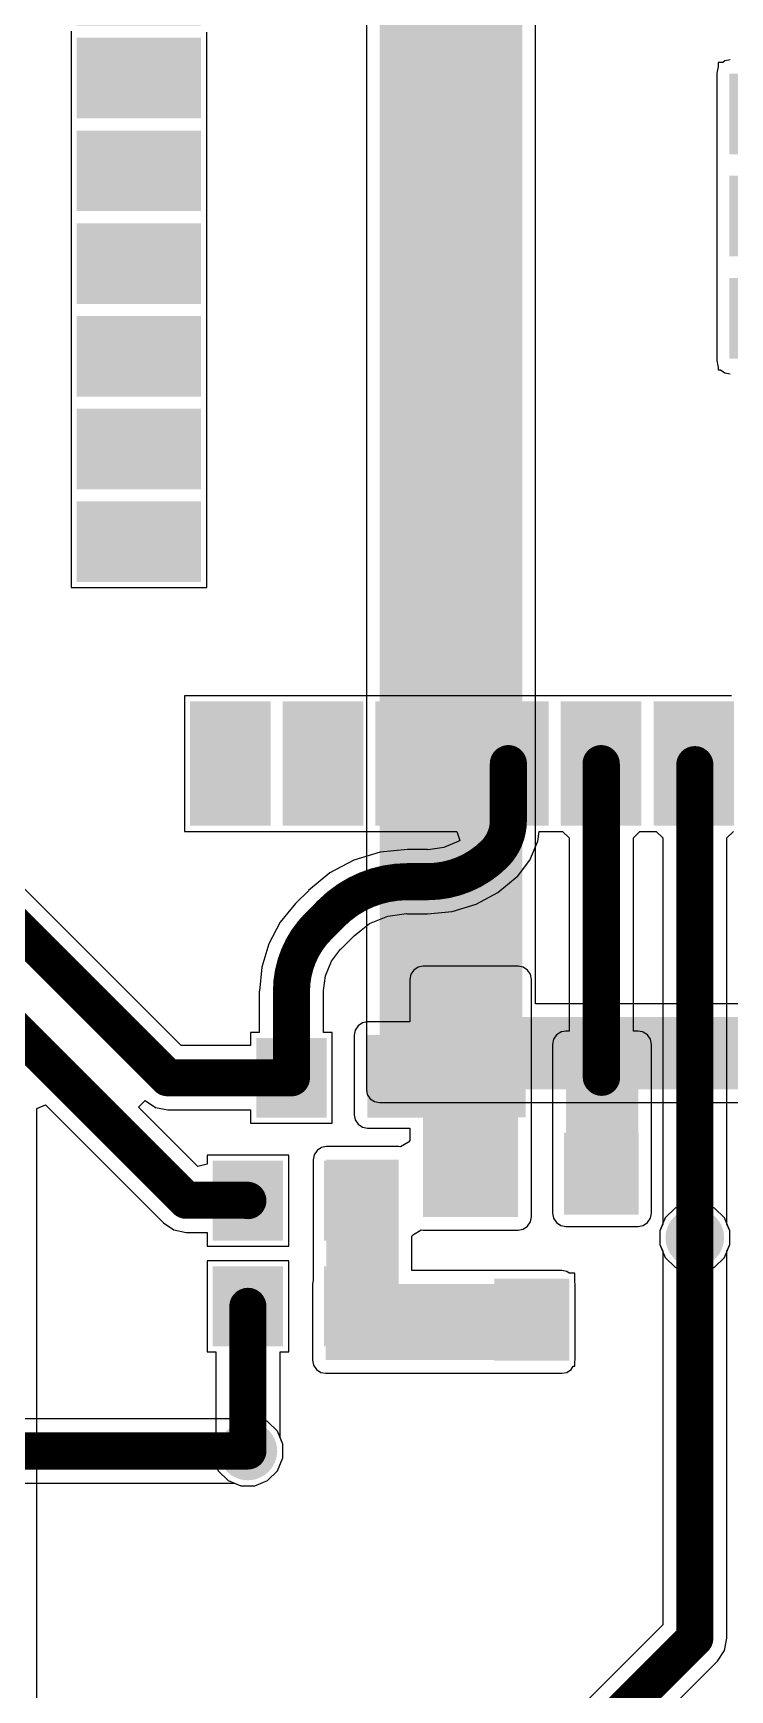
# Model space of a CAD drawing. Header units: millimetres. Extents: x -4.4 to 85, y -11.8 to 69.9.
# Drawn here: x 58.17 to 67.71, y 18.01 to 40.71 of the extents above; entities that cross this region are included whole.
import ezdxf

# ---------------------------------------------------------------- set-up
doc = ezdxf.new("R2010")
doc.units = ezdxf.units.MM
for name, color, linetype in [('BottomLayer', 5, 'Continuous'), ('BottomPaste', 16, 'Continuous'), ('BottomSolder', 6, 'Continuous'), ('MultiLayer', 9, 'Continuous'), ('PadHoleLayer', 156, 'Continuous'), ('TopLayer', 1, 'Continuous'), ('TopSolder', 216, 'Continuous'), ('ViaHoleLayer', 16, 'Continuous')]:
    doc.layers.add(name, color=color, linetype=linetype)

# ---------------------------------------------------------------- blocks, each defined once
blk = doc.blocks.new('38_SMD_M______B_2')
at = {"layer": 'BottomLayer'}
for points in [[(-5.26, 9.63), (-5.26, 8.13), (-6.16, 8.13), (-6.16, 9.63)], [(-3.99, 9.63), (-3.99, 8.13), (-4.89, 8.13), (-4.89, 9.63)], [(-2.72, 9.63), (-2.72, 8.13), (-3.62, 8.13), (-3.62, 9.63)], [(-1.45, 9.63), (-1.45, 8.13), (-2.35, 8.13), (-2.35, 9.63)], [(-0.18, 9.63), (-0.18, 8.13), (-1.08, 8.13), (-1.08, 9.63)], [(1.09, 9.63), (1.09, 8.13), (0.19, 8.13), (0.19, 9.63)], [(2.36, 9.63), (2.36, 8.13), (1.46, 8.13), (1.46, 9.63)], [(3.63, 9.63), (3.63, 8.13), (2.73, 8.13), (2.73, 9.63)], [(4.9, 9.63), (4.9, 8.13), (4, 8.13), (4, 9.63)], [(6.17, 9.63), (6.17, 8.13), (5.27, 8.13), (5.27, 9.63)], [(-9.5, 8.08), (-8, 8.08), (-8, 7.18), (-9.5, 7.18)], [(8, 8.08), (9.5, 8.08), (9.5, 7.18), (8, 7.18)], [(-9.5, 6.81), (-8, 6.81), (-8, 5.91), (-9.5, 5.91)], [(8, 6.81), (9.5, 6.81), (9.5, 5.91), (8, 5.91)], [(-9.5, 5.54), (-8, 5.54), (-8, 4.64), (-9.5, 4.64)], [(8, 5.54), (9.5, 5.54), (9.5, 4.64), (8, 4.64)], [(-9.5, 4.27), (-8, 4.27), (-8, 3.37), (-9.5, 3.37)], [(8, 4.27), (9.5, 4.27), (9.5, 3.37), (8, 3.37)], [(-9.5, 3), (-8, 3), (-8, 2.1), (-9.5, 2.1)], [(8, 3), (9.5, 3), (9.5, 2.1), (8, 2.1)], [(-9.5, 1.73), (-8, 1.73), (-8, 0.83), (-9.5, 0.83)], [(8, 1.73), (9.5, 1.73), (9.5, 0.83), (8, 0.83)], [(-3.1, 0.69), (-2.2, 0.69), (-2.2, -0.21), (-3.1, -0.21)], [(-1.7, 0.69), (-0.8, 0.69), (-0.8, -0.21), (-1.7, -0.21)], [(-0.3, 0.69), (0.6, 0.69), (0.6, -0.21), (-0.3, -0.21)], [(-9.5, 0.46), (-8, 0.46), (-8, -0.44), (-9.5, -0.44)], [(8, 0.46), (9.5, 0.46), (9.5, -0.44), (8, -0.44)], [(-9.5, -0.81), (-8, -0.81), (-8, -1.71), (-9.5, -1.71)], [(-3.1, -0.71), (-2.2, -0.71), (-2.2, -1.61), (-3.1, -1.61)], [(-1.7, -0.71), (-0.8, -0.71), (-0.8, -1.61), (-1.7, -1.61)], [(-0.3, -0.71), (0.6, -0.71), (0.6, -1.61), (-0.3, -1.61)], [(8, -0.81), (9.5, -0.81), (9.5, -1.71), (8, -1.71)], [(-9.5, -2.08), (-8, -2.08), (-8, -2.98), (-9.5, -2.98)], [(-3.1, -2.11), (-2.2, -2.11), (-2.2, -3.01), (-3.1, -3.01)], [(-1.7, -2.11), (-0.8, -2.11), (-0.8, -3.01), (-1.7, -3.01)], [(-0.3, -2.11), (0.6, -2.11), (0.6, -3.01), (-0.3, -3.01)], [(8, -2.08), (9.5, -2.08), (9.5, -2.98), (8, -2.98)], [(-9.5, -3.35), (-8, -3.35), (-8, -4.25), (-9.5, -4.25)], [(8, -3.35), (9.5, -3.35), (9.5, -4.25), (8, -4.25)], [(-9.5, -4.62), (-8, -4.62), (-8, -5.52), (-9.5, -5.52)], [(8, -4.62), (9.5, -4.62), (9.5, -5.52), (8, -5.52)], [(-9.5, -5.89), (-8, -5.89), (-8, -6.79), (-9.5, -6.79)], [(8, -5.89), (9.5, -5.89), (9.5, -6.79), (8, -6.79)], [(-9.5, -7.16), (-8, -7.16), (-8, -8.06), (-9.5, -8.06)], [(8, -7.16), (9.5, -7.16), (9.5, -8.06), (8, -8.06)], [(-9.5, -8.43), (-8, -8.43), (-8, -9.33), (-9.5, -9.33)], [(8, -8.43), (9.5, -8.43), (9.5, -9.33), (8, -9.33)]]:
    blk.add_hatch(color=5, dxfattribs=at).paths.add_polyline_path(points)
h = blk.add_hatch(color=5, dxfattribs=at)
edge = h.paths.add_edge_path()
edge.add_arc((-1.95, 0.24), 0.3, 0, 360)
h = blk.add_hatch(color=5, dxfattribs=at)
edge = h.paths.add_edge_path()
edge.add_arc((-0.55, 0.24), 0.3, 0, 360)
h = blk.add_hatch(color=5, dxfattribs=at)
edge = h.paths.add_edge_path()
edge.add_arc((-2.65, -0.46), 0.3, 0, 360)
h = blk.add_hatch(color=5, dxfattribs=at)
edge = h.paths.add_edge_path()
edge.add_arc((-1.25, -0.46), 0.3, 0, 360)
h = blk.add_hatch(color=5, dxfattribs=at)
edge = h.paths.add_edge_path()
edge.add_arc((0.15, -0.46), 0.3, 0, 360)
h = blk.add_hatch(color=5, dxfattribs=at)
edge = h.paths.add_edge_path()
edge.add_arc((-1.95, -1.16), 0.3, 0, 360)
h = blk.add_hatch(color=5, dxfattribs=at)
edge = h.paths.add_edge_path()
edge.add_arc((-0.55, -1.16), 0.3, 0, 360)
h = blk.add_hatch(color=5, dxfattribs=at)
edge = h.paths.add_edge_path()
edge.add_arc((-2.65, -1.86), 0.3, 0, 360)
h = blk.add_hatch(color=5, dxfattribs=at)
edge = h.paths.add_edge_path()
edge.add_arc((-1.25, -1.86), 0.3, 0, 360)
h = blk.add_hatch(color=5, dxfattribs=at)
edge = h.paths.add_edge_path()
edge.add_arc((0.15, -1.86), 0.3, 0, 360)
h = blk.add_hatch(color=5, dxfattribs=at)
edge = h.paths.add_edge_path()
edge.add_arc((-1.95, -2.56), 0.3, 0, 360)
h = blk.add_hatch(color=5, dxfattribs=at)
edge = h.paths.add_edge_path()
edge.add_arc((-0.55, -2.56), 0.3, 0, 360)
at = {"layer": 'BottomPaste'}
for points in [[(-5.26, 9.63), (-5.26, 8.13), (-6.16, 8.13), (-6.16, 9.63)], [(-3.99, 9.63), (-3.99, 8.13), (-4.89, 8.13), (-4.89, 9.63)], [(-2.72, 9.63), (-2.72, 8.13), (-3.62, 8.13), (-3.62, 9.63)], [(-1.45, 9.63), (-1.45, 8.13), (-2.35, 8.13), (-2.35, 9.63)], [(-0.18, 9.63), (-0.18, 8.13), (-1.08, 8.13), (-1.08, 9.63)], [(1.09, 9.63), (1.09, 8.13), (0.19, 8.13), (0.19, 9.63)], [(2.36, 9.63), (2.36, 8.13), (1.46, 8.13), (1.46, 9.63)], [(3.63, 9.63), (3.63, 8.13), (2.73, 8.13), (2.73, 9.63)], [(4.9, 9.63), (4.9, 8.13), (4, 8.13), (4, 9.63)], [(6.17, 9.63), (6.17, 8.13), (5.27, 8.13), (5.27, 9.63)], [(-9.5, 8.08), (-8, 8.08), (-8, 7.18), (-9.5, 7.18)], [(8, 8.08), (9.5, 8.08), (9.5, 7.18), (8, 7.18)], [(-9.5, 6.81), (-8, 6.81), (-8, 5.91), (-9.5, 5.91)], [(8, 6.81), (9.5, 6.81), (9.5, 5.91), (8, 5.91)], [(-9.5, 5.54), (-8, 5.54), (-8, 4.64), (-9.5, 4.64)], [(8, 5.54), (9.5, 5.54), (9.5, 4.64), (8, 4.64)], [(-9.5, 4.27), (-8, 4.27), (-8, 3.37), (-9.5, 3.37)], [(8, 4.27), (9.5, 4.27), (9.5, 3.37), (8, 3.37)], [(-9.5, 3), (-8, 3), (-8, 2.1), (-9.5, 2.1)], [(8, 3), (9.5, 3), (9.5, 2.1), (8, 2.1)], [(-9.5, 1.73), (-8, 1.73), (-8, 0.83), (-9.5, 0.83)], [(8, 1.73), (9.5, 1.73), (9.5, 0.83), (8, 0.83)], [(-3.1, 0.69), (-2.2, 0.69), (-2.2, -0.21), (-3.1, -0.21)], [(-1.7, 0.69), (-0.8, 0.69), (-0.8, -0.21), (-1.7, -0.21)], [(-0.3, 0.69), (0.6, 0.69), (0.6, -0.21), (-0.3, -0.21)], [(-9.5, 0.46), (-8, 0.46), (-8, -0.44), (-9.5, -0.44)], [(8, 0.46), (9.5, 0.46), (9.5, -0.44), (8, -0.44)], [(-9.5, -0.81), (-8, -0.81), (-8, -1.71), (-9.5, -1.71)], [(-3.1, -0.71), (-2.2, -0.71), (-2.2, -1.61), (-3.1, -1.61)], [(-1.7, -0.71), (-0.8, -0.71), (-0.8, -1.61), (-1.7, -1.61)], [(-0.3, -0.71), (0.6, -0.71), (0.6, -1.61), (-0.3, -1.61)], [(8, -0.81), (9.5, -0.81), (9.5, -1.71), (8, -1.71)], [(-9.5, -2.08), (-8, -2.08), (-8, -2.98), (-9.5, -2.98)], [(-3.1, -2.11), (-2.2, -2.11), (-2.2, -3.01), (-3.1, -3.01)], [(-1.7, -2.11), (-0.8, -2.11), (-0.8, -3.01), (-1.7, -3.01)], [(-0.3, -2.11), (0.6, -2.11), (0.6, -3.01), (-0.3, -3.01)], [(8, -2.08), (9.5, -2.08), (9.5, -2.98), (8, -2.98)], [(-9.5, -3.35), (-8, -3.35), (-8, -4.25), (-9.5, -4.25)], [(8, -3.35), (9.5, -3.35), (9.5, -4.25), (8, -4.25)], [(-9.5, -4.62), (-8, -4.62), (-8, -5.52), (-9.5, -5.52)], [(8, -4.62), (9.5, -4.62), (9.5, -5.52), (8, -5.52)], [(-9.5, -5.89), (-8, -5.89), (-8, -6.79), (-9.5, -6.79)], [(8, -5.89), (9.5, -5.89), (9.5, -6.79), (8, -6.79)], [(-9.5, -7.16), (-8, -7.16), (-8, -8.06), (-9.5, -8.06)], [(8, -7.16), (9.5, -7.16), (9.5, -8.06), (8, -8.06)], [(-9.5, -8.43), (-8, -8.43), (-8, -9.33), (-9.5, -9.33)], [(8, -8.43), (9.5, -8.43), (9.5, -9.33), (8, -9.33)]]:
    blk.add_hatch(color=16, dxfattribs=at).paths.add_polyline_path(points)
at = {"layer": 'BottomSolder'}
for points in [[(-5.158, 9.732), (-5.158, 8.028), (-6.262, 8.028), (-6.262, 9.732)], [(-3.888, 9.732), (-3.888, 8.028), (-4.992, 8.028), (-4.992, 9.732)], [(-2.618, 9.732), (-2.618, 8.028), (-3.722, 8.028), (-3.722, 9.732)], [(-1.348, 9.732), (-1.348, 8.028), (-2.452, 8.028), (-2.452, 9.732)], [(-0.078, 9.732), (-0.078, 8.028), (-1.182, 8.028), (-1.182, 9.732)], [(1.192, 9.732), (1.192, 8.028), (0.088, 8.028), (0.088, 9.732)], [(2.462, 9.732), (2.462, 8.028), (1.358, 8.028), (1.358, 9.732)], [(3.732, 9.732), (3.732, 8.028), (2.628, 8.028), (2.628, 9.732)], [(5.002, 9.732), (5.002, 8.028), (3.898, 8.028), (3.898, 9.732)], [(6.272, 9.732), (6.272, 8.028), (5.168, 8.028), (5.168, 9.732)], [(-9.602, 8.182), (-7.898, 8.182), (-7.898, 7.078), (-9.602, 7.078)], [(7.898, 8.182), (9.602, 8.182), (9.602, 7.078), (7.898, 7.078)], [(-9.602, 6.912), (-7.898, 6.912), (-7.898, 5.808), (-9.602, 5.808)], [(7.898, 6.912), (9.602, 6.912), (9.602, 5.808), (7.898, 5.808)], [(-9.602, 5.642), (-7.898, 5.642), (-7.898, 4.538), (-9.602, 4.538)], [(7.898, 5.642), (9.602, 5.642), (9.602, 4.538), (7.898, 4.538)], [(-9.602, 4.372), (-7.898, 4.372), (-7.898, 3.268), (-9.602, 3.268)], [(7.898, 4.372), (9.602, 4.372), (9.602, 3.268), (7.898, 3.268)], [(-9.602, 3.102), (-7.898, 3.102), (-7.898, 1.998), (-9.602, 1.998)], [(7.898, 3.102), (9.602, 3.102), (9.602, 1.998), (7.898, 1.998)], [(-9.602, 1.832), (-7.898, 1.832), (-7.898, 0.728), (-9.602, 0.728)], [(7.898, 1.832), (9.602, 1.832), (9.602, 0.728), (7.898, 0.728)], [(-3.202, 0.792), (-2.098, 0.792), (-2.098, -0.312), (-3.202, -0.312)], [(-1.802, 0.792), (-0.698, 0.792), (-0.698, -0.312), (-1.802, -0.312)], [(-0.402, 0.792), (0.702, 0.792), (0.702, -0.312), (-0.402, -0.312)], [(-9.602, 0.562), (-7.898, 0.562), (-7.898, -0.542), (-9.602, -0.542)], [(7.898, 0.562), (9.602, 0.562), (9.602, -0.542), (7.898, -0.542)], [(-3.202, -0.608), (-2.098, -0.608), (-2.098, -1.712), (-3.202, -1.712)], [(-1.802, -0.608), (-0.698, -0.608), (-0.698, -1.712), (-1.802, -1.712)], [(-0.402, -0.608), (0.702, -0.608), (0.702, -1.712), (-0.402, -1.712)], [(-9.602, -0.708), (-7.898, -0.708), (-7.898, -1.812), (-9.602, -1.812)], [(7.898, -0.708), (9.602, -0.708), (9.602, -1.812), (7.898, -1.812)], [(-9.602, -1.978), (-7.898, -1.978), (-7.898, -3.082), (-9.602, -3.082)], [(-3.202, -2.008), (-2.098, -2.008), (-2.098, -3.112), (-3.202, -3.112)], [(-1.802, -2.008), (-0.698, -2.008), (-0.698, -3.112), (-1.802, -3.112)], [(-0.402, -2.008), (0.702, -2.008), (0.702, -3.112), (-0.402, -3.112)], [(7.898, -1.978), (9.602, -1.978), (9.602, -3.082), (7.898, -3.082)], [(-9.602, -3.248), (-7.898, -3.248), (-7.898, -4.352), (-9.602, -4.352)], [(7.898, -3.248), (9.602, -3.248), (9.602, -4.352), (7.898, -4.352)], [(-9.602, -4.518), (-7.898, -4.518), (-7.898, -5.622), (-9.602, -5.622)], [(7.898, -4.518), (9.602, -4.518), (9.602, -5.622), (7.898, -5.622)], [(-9.602, -5.788), (-7.898, -5.788), (-7.898, -6.892), (-9.602, -6.892)], [(7.898, -5.788), (9.602, -5.788), (9.602, -6.892), (7.898, -6.892)], [(-9.602, -7.058), (-7.898, -7.058), (-7.898, -8.162), (-9.602, -8.162)], [(7.898, -7.058), (9.602, -7.058), (9.602, -8.162), (7.898, -8.162)], [(-9.602, -8.328), (-7.898, -8.328), (-7.898, -9.432), (-9.602, -9.432)], [(7.898, -8.328), (9.602, -8.328), (9.602, -9.432), (7.898, -9.432)]]:
    blk.add_hatch(color=6, dxfattribs=at).paths.add_polyline_path(points)
at = {"layer": 'MultiLayer'}
h = blk.add_hatch(color=9, dxfattribs=at)
edge = h.paths.add_edge_path()
edge.add_arc((-1.95, 0.24), 0.3, 0, 360)
h = blk.add_hatch(color=9, dxfattribs=at)
edge = h.paths.add_edge_path()
edge.add_arc((-0.55, 0.24), 0.3, 0, 360)
h = blk.add_hatch(color=9, dxfattribs=at)
edge = h.paths.add_edge_path()
edge.add_arc((-2.65, -0.46), 0.3, 0, 360)
h = blk.add_hatch(color=9, dxfattribs=at)
edge = h.paths.add_edge_path()
edge.add_arc((-1.25, -0.46), 0.3, 0, 360)
h = blk.add_hatch(color=9, dxfattribs=at)
edge = h.paths.add_edge_path()
edge.add_arc((0.15, -0.46), 0.3, 0, 360)
h = blk.add_hatch(color=9, dxfattribs=at)
edge = h.paths.add_edge_path()
edge.add_arc((-1.95, -1.16), 0.3, 0, 360)
h = blk.add_hatch(color=9, dxfattribs=at)
edge = h.paths.add_edge_path()
edge.add_arc((-0.55, -1.16), 0.3, 0, 360)
h = blk.add_hatch(color=9, dxfattribs=at)
edge = h.paths.add_edge_path()
edge.add_arc((-2.65, -1.86), 0.3, 0, 360)
h = blk.add_hatch(color=9, dxfattribs=at)
edge = h.paths.add_edge_path()
edge.add_arc((-1.25, -1.86), 0.3, 0, 360)
h = blk.add_hatch(color=9, dxfattribs=at)
edge = h.paths.add_edge_path()
edge.add_arc((0.15, -1.86), 0.3, 0, 360)
h = blk.add_hatch(color=9, dxfattribs=at)
edge = h.paths.add_edge_path()
edge.add_arc((-1.95, -2.56), 0.3, 0, 360)
h = blk.add_hatch(color=9, dxfattribs=at)
edge = h.paths.add_edge_path()
edge.add_arc((-0.55, -2.56), 0.3, 0, 360)
at = {"layer": 'PadHoleLayer'}
h = blk.add_hatch(color=156, dxfattribs=at)
edge = h.paths.add_edge_path()
edge.add_arc((-1.95, 0.24), 0.15, 0, 360)
h = blk.add_hatch(color=156, dxfattribs=at)
edge = h.paths.add_edge_path()
edge.add_arc((-0.55, 0.24), 0.15, 0, 360)
h = blk.add_hatch(color=156, dxfattribs=at)
edge = h.paths.add_edge_path()
edge.add_arc((-2.65, -0.46), 0.15, 0, 360)
h = blk.add_hatch(color=156, dxfattribs=at)
edge = h.paths.add_edge_path()
edge.add_arc((-1.25, -0.46), 0.15, 0, 360)
h = blk.add_hatch(color=156, dxfattribs=at)
edge = h.paths.add_edge_path()
edge.add_arc((0.15, -0.46), 0.15, 0, 360)
h = blk.add_hatch(color=156, dxfattribs=at)
edge = h.paths.add_edge_path()
edge.add_arc((-1.95, -1.16), 0.15, 0, 360)
h = blk.add_hatch(color=156, dxfattribs=at)
edge = h.paths.add_edge_path()
edge.add_arc((-0.55, -1.16), 0.15, 0, 360)
h = blk.add_hatch(color=156, dxfattribs=at)
edge = h.paths.add_edge_path()
edge.add_arc((-2.65, -1.86), 0.15, 0, 360)
h = blk.add_hatch(color=156, dxfattribs=at)
edge = h.paths.add_edge_path()
edge.add_arc((-1.25, -1.86), 0.15, 0, 360)
h = blk.add_hatch(color=156, dxfattribs=at)
edge = h.paths.add_edge_path()
edge.add_arc((0.15, -1.86), 0.15, 0, 360)
h = blk.add_hatch(color=156, dxfattribs=at)
edge = h.paths.add_edge_path()
edge.add_arc((-1.95, -2.56), 0.15, 0, 360)
h = blk.add_hatch(color=156, dxfattribs=at)
edge = h.paths.add_edge_path()
edge.add_arc((-0.55, -2.56), 0.15, 0, 360)
at = {"layer": 'TopLayer'}
h = blk.add_hatch(color=1, dxfattribs=at)
edge = h.paths.add_edge_path()
edge.add_arc((-1.95, 0.24), 0.3, 0, 360)
h = blk.add_hatch(color=1, dxfattribs=at)
edge = h.paths.add_edge_path()
edge.add_arc((-0.55, 0.24), 0.3, 0, 360)
h = blk.add_hatch(color=1, dxfattribs=at)
edge = h.paths.add_edge_path()
edge.add_arc((-2.65, -0.46), 0.3, 0, 360)
h = blk.add_hatch(color=1, dxfattribs=at)
edge = h.paths.add_edge_path()
edge.add_arc((-1.25, -0.46), 0.3, 0, 360)
h = blk.add_hatch(color=1, dxfattribs=at)
edge = h.paths.add_edge_path()
edge.add_arc((0.15, -0.46), 0.3, 0, 360)
h = blk.add_hatch(color=1, dxfattribs=at)
edge = h.paths.add_edge_path()
edge.add_arc((-1.95, -1.16), 0.3, 0, 360)
h = blk.add_hatch(color=1, dxfattribs=at)
edge = h.paths.add_edge_path()
edge.add_arc((-0.55, -1.16), 0.3, 0, 360)
h = blk.add_hatch(color=1, dxfattribs=at)
edge = h.paths.add_edge_path()
edge.add_arc((-2.65, -1.86), 0.3, 0, 360)
h = blk.add_hatch(color=1, dxfattribs=at)
edge = h.paths.add_edge_path()
edge.add_arc((-1.25, -1.86), 0.3, 0, 360)
h = blk.add_hatch(color=1, dxfattribs=at)
edge = h.paths.add_edge_path()
edge.add_arc((0.15, -1.86), 0.3, 0, 360)
h = blk.add_hatch(color=1, dxfattribs=at)
edge = h.paths.add_edge_path()
edge.add_arc((-1.95, -2.56), 0.3, 0, 360)
h = blk.add_hatch(color=1, dxfattribs=at)
edge = h.paths.add_edge_path()
edge.add_arc((-0.55, -2.56), 0.3, 0, 360)
blk = doc.blocks.new('R___0603_B_7')
at = {"layer": 'BottomLayer'}
for points in [[(-1.143, -0.4445), (-1.143, 0.4445), (-0.381, 0.4445), (-0.381, -0.4445)], [(0.381, -0.4445), (0.381, 0.4445), (1.143, 0.4445), (1.143, -0.4445)]]:
    blk.add_hatch(color=5, dxfattribs=at).paths.add_polyline_path(points)
at = {"layer": 'BottomPaste'}
for points in [[(-1.143, -0.4445), (-1.143, 0.4445), (-0.381, 0.4445), (-0.381, -0.4445)], [(0.381, -0.4445), (0.381, 0.4445), (1.143, 0.4445), (1.143, -0.4445)]]:
    blk.add_hatch(color=16, dxfattribs=at).paths.add_polyline_path(points)
at = {"layer": 'BottomSolder'}
for points in [[(-1.2446, -0.5461), (-1.2446, 0.5461), (-0.2794, 0.5461), (-0.2794, -0.5461)], [(0.2794, -0.5461), (0.2794, 0.5461), (1.2446, 0.5461), (1.2446, -0.5461)]]:
    blk.add_hatch(color=6, dxfattribs=at).paths.add_polyline_path(points)
blk = doc.blocks.new('R___0603_B_8')
at = {"layer": 'BottomLayer'}
for points in [[(-1.143, -0.4445), (-1.143, 0.4445), (-0.381, 0.4445), (-0.381, -0.4445)], [(0.381, -0.4445), (0.381, 0.4445), (1.143, 0.4445), (1.143, -0.4445)]]:
    blk.add_hatch(color=5, dxfattribs=at).paths.add_polyline_path(points)
at = {"layer": 'BottomPaste'}
for points in [[(-1.143, -0.4445), (-1.143, 0.4445), (-0.381, 0.4445), (-0.381, -0.4445)], [(0.381, -0.4445), (0.381, 0.4445), (1.143, 0.4445), (1.143, -0.4445)]]:
    blk.add_hatch(color=16, dxfattribs=at).paths.add_polyline_path(points)
at = {"layer": 'BottomSolder'}
for points in [[(-1.2446, -0.5461), (-1.2446, 0.5461), (-0.2794, 0.5461), (-0.2794, -0.5461)], [(0.2794, -0.5461), (0.2794, 0.5461), (1.2446, 0.5461), (1.2446, -0.5461)]]:
    blk.add_hatch(color=6, dxfattribs=at).paths.add_polyline_path(points)
blk = doc.blocks.new('R___0603_B_9')
at = {"layer": 'BottomLayer'}
for points in [[(-1.143, -0.4445), (-1.143, 0.4445), (-0.381, 0.4445), (-0.381, -0.4445)], [(0.381, -0.4445), (0.381, 0.4445), (1.143, 0.4445), (1.143, -0.4445)]]:
    blk.add_hatch(color=5, dxfattribs=at).paths.add_polyline_path(points)
at = {"layer": 'BottomPaste'}
for points in [[(-1.143, -0.4445), (-1.143, 0.4445), (-0.381, 0.4445), (-0.381, -0.4445)], [(0.381, -0.4445), (0.381, 0.4445), (1.143, 0.4445), (1.143, -0.4445)]]:
    blk.add_hatch(color=16, dxfattribs=at).paths.add_polyline_path(points)
at = {"layer": 'BottomSolder'}
for points in [[(-1.2446, -0.5461), (-1.2446, 0.5461), (-0.2794, 0.5461), (-0.2794, -0.5461)], [(0.2794, -0.5461), (0.2794, 0.5461), (1.2446, 0.5461), (1.2446, -0.5461)]]:
    blk.add_hatch(color=6, dxfattribs=at).paths.add_polyline_path(points)
blk = doc.blocks.new('S___23_B_10')
at = {"layer": 'BottomLayer'}
for points in [[(-1.36, 1.46), (-0.54, 1.46), (-0.54, 0.54), (-1.36, 0.54)], [(0.54, 1.46), (1.36, 1.46), (1.36, 0.54), (0.54, 0.54)], [(-0.41, -0.54), (0.41, -0.54), (0.41, -1.46), (-0.41, -1.46)]]:
    blk.add_hatch(color=5, dxfattribs=at).paths.add_polyline_path(points)
at = {"layer": 'BottomPaste'}
for points in [[(-1.36, 1.46), (-0.54, 1.46), (-0.54, 0.54), (-1.36, 0.54)], [(0.54, 1.46), (1.36, 1.46), (1.36, 0.54), (0.54, 0.54)], [(-0.41, -0.54), (0.41, -0.54), (0.41, -1.46), (-0.41, -1.46)]]:
    blk.add_hatch(color=16, dxfattribs=at).paths.add_polyline_path(points)
at = {"layer": 'BottomSolder'}
for points in [[(-1.462, 1.562), (-0.438, 1.562), (-0.438, 0.438), (-1.462, 0.438)], [(0.438, 1.562), (1.462, 1.562), (1.462, 0.438), (0.438, 0.438)], [(-0.512, -0.438), (0.512, -0.438), (0.512, -1.562), (-0.512, -1.562)]]:
    blk.add_hatch(color=6, dxfattribs=at).paths.add_polyline_path(points)
blk = doc.blocks.new('R___0603_B_18')
at = {"layer": 'BottomLayer'}
for points in [[(-1.143, -0.4445), (-1.143, 0.4445), (-0.381, 0.4445), (-0.381, -0.4445)], [(0.381, -0.4445), (0.381, 0.4445), (1.143, 0.4445), (1.143, -0.4445)]]:
    blk.add_hatch(color=5, dxfattribs=at).paths.add_polyline_path(points)
at = {"layer": 'BottomPaste'}
for points in [[(-1.143, -0.4445), (-1.143, 0.4445), (-0.381, 0.4445), (-0.381, -0.4445)], [(0.381, -0.4445), (0.381, 0.4445), (1.143, 0.4445), (1.143, -0.4445)]]:
    blk.add_hatch(color=16, dxfattribs=at).paths.add_polyline_path(points)
at = {"layer": 'BottomSolder'}
for points in [[(-1.2446, -0.5461), (-1.2446, 0.5461), (-0.2794, 0.5461), (-0.2794, -0.5461)], [(0.2794, -0.5461), (0.2794, 0.5461), (1.2446, 0.5461), (1.2446, -0.5461)]]:
    blk.add_hatch(color=6, dxfattribs=at).paths.add_polyline_path(points)

msp = doc.modelspace()

# ---------------------------------------------------------------- hatches: boundary and pattern name
at = {"layer": 'BottomLayer'}
for points in [[(63.512, 24.492), (64.814, 24.492), (64.814, 27.745), (63.512, 27.745)], [(62.75, 25.889), (64.814, 25.889), (64.814, 26.981), (62.75, 26.981)], [(65.468, 24.543), (66.458, 24.543), (66.458, 26.855), (65.468, 26.855)], [(62.188, 22.631), (63.179, 22.631), (63.179, 25.273), (62.188, 25.273)], [(65.412, 22.53), (65.412, 23.574), (62.179, 23.574), (62.179, 22.53)]]:
    msp.add_hatch(color=5, dxfattribs=at).paths.add_polyline_path(points)
h = msp.add_hatch(color=5, dxfattribs=at)
edge = h.paths.add_edge_path()
edge.add_arc((64.28, 27.311), 0.3, 0, 360)
h = msp.add_hatch(color=5, dxfattribs=at)
edge = h.paths.add_edge_path()
edge.add_arc((67.234, 24.206), 0.3, 0, 360)
h = msp.add_hatch(color=5, dxfattribs=at)
edge = h.paths.add_edge_path()
edge.add_arc((61.112, 21.285), 0.3, 0, 360)
at = {"layer": 'BottomSolder'}
h = msp.add_hatch(color=6, dxfattribs=at)
edge = h.paths.add_edge_path()
edge.add_arc((64.28, 27.311), 0.402, 0, 360)
h = msp.add_hatch(color=6, dxfattribs=at)
edge = h.paths.add_edge_path()
edge.add_arc((67.234, 24.206), 0.402, 0, 360)
h = msp.add_hatch(color=6, dxfattribs=at)
edge = h.paths.add_edge_path()
edge.add_arc((61.112, 21.285), 0.402, 0, 360)
at = {"layer": 'TopLayer'}
for points in [[(62.916, 26.238), (64.872, 26.238), (64.872, 57.201), (62.916, 57.201)], [(62.916, 26.238), (74.117, 26.238), (74.117, 27.229), (62.916, 27.229)]]:
    msp.add_hatch(color=1, dxfattribs=at).paths.add_polyline_path(points)
h = msp.add_hatch(color=1, dxfattribs=at)
edge = h.paths.add_edge_path()
edge.add_arc((64.28, 27.311), 0.3, 0, 360)
h = msp.add_hatch(color=1, dxfattribs=at)
edge = h.paths.add_edge_path()
edge.add_arc((67.234, 24.206), 0.3, 0, 360)
h = msp.add_hatch(color=1, dxfattribs=at)
edge = h.paths.add_edge_path()
edge.add_arc((61.112, 21.285), 0.3, 0, 360)
at = {"layer": 'TopSolder'}
h = msp.add_hatch(color=216, dxfattribs=at)
edge = h.paths.add_edge_path()
edge.add_arc((64.28, 27.311), 0.402, 0, 360)
h = msp.add_hatch(color=216, dxfattribs=at)
edge = h.paths.add_edge_path()
edge.add_arc((67.234, 24.206), 0.402, 0, 360)
h = msp.add_hatch(color=216, dxfattribs=at)
edge = h.paths.add_edge_path()
edge.add_arc((61.112, 21.285), 0.402, 0, 360)
at = {"layer": 'ViaHoleLayer'}
h = msp.add_hatch(color=16, dxfattribs=at)
edge = h.paths.add_edge_path()
edge.add_arc((64.28, 27.311), 0.15, 0, 360)
h = msp.add_hatch(color=16, dxfattribs=at)
edge = h.paths.add_edge_path()
edge.add_arc((67.234, 24.206), 0.15, 0, 360)
h = msp.add_hatch(color=16, dxfattribs=at)
edge = h.paths.add_edge_path()
edge.add_arc((61.112, 21.285), 0.15, 0, 360)

# ---------------------------------------------------------------- linework, layer by layer
at = {"layer": 'BottomLayer'}
for p, q in [((58.692, 40.732), (58.692, 40.605)), ((60.548, 40.605), (60.548, 40.718)), ((58.692, 40.605), (58.692, 39.575)), ((60.548, 39.575), (60.548, 40.605)), ((67.549, 40.227), (67.535, 40.157)), ((67.556, 40.237), (67.549, 40.227)), ((67.616, 40.304), (67.556, 40.304)), ((67.556, 40.304), (67.556, 40.237)), ((67.647, 40.325), (67.616, 40.304)), ((67.716, 40.339), (67.647, 40.325)), ((67.535, 40.157), (67.535, 36.22)), ((58.692, 39.575), (58.692, 39.462)), ((60.548, 39.448), (60.548, 39.575)), ((58.692, 39.462), (58.692, 39.335)), ((58.692, 39.335), (58.692, 38.305)), ((60.548, 39.335), (60.548, 39.448)), ((60.548, 38.305), (60.548, 39.335)), ((58.692, 38.305), (58.692, 38.192)), ((58.692, 38.192), (58.692, 38.065)), ((60.548, 38.178), (60.548, 38.305)), ((60.548, 38.065), (60.548, 38.178)), ((58.692, 38.065), (58.692, 37.035)), ((60.548, 37.035), (60.548, 38.065)), ((58.692, 37.035), (58.692, 36.922)), ((60.548, 36.908), (60.548, 37.035)), ((58.692, 36.922), (58.692, 36.795)), ((58.692, 36.795), (58.692, 35.765)), ((60.548, 36.795), (60.548, 36.908)), ((60.548, 35.765), (60.548, 36.795)), ((67.535, 36.22), (67.549, 36.151)), ((67.549, 36.151), (67.556, 36.14)), ((67.556, 36.14), (67.556, 36.096)), ((67.556, 36.096), (67.586, 36.096)), ((67.586, 36.096), (67.588, 36.092)), ((67.588, 36.092), (67.647, 36.053)), ((67.647, 36.053), (67.716, 36.039)), ((58.692, 35.765), (58.692, 35.652)), ((58.692, 35.652), (58.692, 35.525)), ((60.548, 35.638), (60.548, 35.765)), ((60.548, 35.525), (60.548, 35.638)), ((58.692, 35.525), (58.692, 34.495)), ((60.548, 34.495), (60.548, 35.525)), ((58.692, 34.495), (58.692, 34.382)), ((60.548, 34.368), (60.548, 34.495)), ((58.692, 34.382), (58.692, 34.255)), ((60.548, 34.255), (60.548, 34.368)), ((58.692, 34.255), (58.692, 33.112)), ((60.548, 33.112), (60.548, 34.255)), ((58.692, 33.112), (60.548, 33.112)), ((61.385, 31.628), (60.242, 31.628)), ((60.242, 31.628), (60.242, 29.772)), ((61.512, 31.628), (61.385, 31.628)), ((61.625, 31.628), (61.512, 31.628)), ((62.655, 31.628), (61.625, 31.628)), ((62.782, 31.628), (62.655, 31.628)), ((62.895, 31.628), (62.782, 31.628)), ((63.925, 31.628), (62.895, 31.628)), ((64.052, 31.628), (63.925, 31.628)), ((64.165, 31.628), (64.052, 31.628)), ((65.195, 31.628), (64.165, 31.628)), ((65.322, 31.628), (65.195, 31.628)), ((65.435, 31.628), (65.322, 31.628)), ((66.465, 31.628), (65.435, 31.628)), ((66.592, 31.628), (66.465, 31.628)), ((66.705, 31.628), (66.592, 31.628)), ((67.735, 31.628), (66.705, 31.628)), ((60.196, 26.837), (55.785, 31.249)), ((60.242, 29.772), (61.385, 29.772)), ((61.385, 29.772), (61.498, 29.772)), ((61.498, 29.772), (61.625, 29.772)), ((61.625, 29.772), (62.655, 29.772)), ((62.655, 29.772), (62.768, 29.772)), ((62.768, 29.772), (62.895, 29.772)), ((62.895, 29.772), (63.972, 29.772)), ((63.972, 29.772), (64.015, 29.645)), ((65.084, 29.64), (65.101, 29.772)), ((65.101, 29.772), (65.308, 29.772)), ((65.308, 29.772), (65.423, 29.772)), ((65.423, 29.772), (65.513, 29.682)), ((66.394, 29.682), (66.483, 29.772)), ((66.483, 29.772), (66.578, 29.772)), ((66.578, 29.772), (66.704, 29.772)), ((66.704, 29.772), (66.794, 29.682)), ((67.674, 29.682), (67.764, 29.772)), ((63.297, 29.524), (62.924, 29.487)), ((63.297, 29.523), (63.297, 29.524)), ((63.571, 29.523), (63.297, 29.523)), ((63.58, 29.521), (63.571, 29.523)), ((63.794, 29.55), (63.58, 29.521)), ((64.003, 29.636), (63.794, 29.55)), ((64.015, 29.645), (64.003, 29.636)), ((64.975, 29.377), (65.084, 29.64)), ((65.513, 29.682), (65.513, 27.036)), ((66.394, 27.036), (66.394, 29.682)), ((66.794, 29.682), (66.794, 24.392)), ((67.674, 24.392), (67.674, 29.682)), ((62.565, 29.378), (62.234, 29.202)), ((62.924, 29.487), (62.565, 29.378)), ((64.803, 29.152), (64.975, 29.377)), ((62.234, 29.202), (61.944, 28.964)), ((64.538, 28.936), (64.801, 29.152)), ((64.801, 29.152), (64.802, 29.153)), ((64.802, 29.153), (64.803, 29.152)), ((61.945, 28.963), (61.766, 28.785)), ((61.944, 28.964), (61.945, 28.963)), ((61.945, 28.963), (61.945, 28.963)), ((64.237, 28.775), (64.538, 28.936)), ((61.765, 28.782), (61.555, 28.527)), ((61.766, 28.785), (61.765, 28.782)), ((62.779, 28.509), (63.029, 28.612)), ((63.029, 28.612), (63.283, 28.646)), ((63.283, 28.646), (63.297, 28.643)), ((63.297, 28.643), (63.571, 28.643)), ((63.571, 28.643), (63.572, 28.643)), ((63.572, 28.643), (63.91, 28.676)), ((63.91, 28.676), (64.237, 28.775)), ((61.555, 28.527), (61.398, 28.233)), ((62.567, 28.341), (62.662, 28.419)), ((62.662, 28.419), (62.779, 28.509)), ((61.398, 28.233), (61.301, 27.914)), ((62.256, 27.994), (62.382, 28.157)), ((62.382, 28.157), (62.389, 28.162)), ((62.389, 28.162), (62.48, 28.253)), ((62.48, 28.253), (62.567, 28.341)), ((61.301, 27.914), (61.269, 27.585)), ((62.174, 27.795), (62.256, 27.994)), ((63.512, 27.926), (63.443, 27.913)), ((64.814, 27.926), (63.512, 27.926)), ((64.883, 27.913), (64.814, 27.926)), ((62.147, 27.591), (62.174, 27.795)), ((63.344, 27.814), (63.331, 27.745)), ((63.331, 27.745), (63.331, 27.162)), ((63.384, 27.873), (63.344, 27.814)), ((63.443, 27.913), (63.384, 27.873)), ((64.942, 27.873), (64.883, 27.913)), ((64.981, 27.814), (64.942, 27.873)), ((64.995, 27.745), (64.981, 27.814)), ((64.995, 24.492), (64.995, 27.745)), ((61.269, 27.585), (61.268, 27.582)), ((61.268, 27.582), (61.268, 27.019)), ((62.149, 27.582), (62.147, 27.591)), ((62.149, 27.019), (62.149, 27.582)), ((61.268, 27.019), (61.15, 27.019)), ((61.15, 27.019), (61.15, 26.837)), ((62.267, 27.019), (62.149, 27.019)), ((62.267, 25.775), (62.267, 27.019)), ((62.582, 27.05), (62.569, 26.981)), ((62.622, 27.109), (62.582, 27.05)), ((62.681, 27.149), (62.622, 27.109)), ((62.75, 27.162), (62.681, 27.149)), ((63.331, 27.162), (62.75, 27.162)), ((65.398, 27.022), (65.34, 26.983)), ((65.414, 27.026), (65.398, 27.026)), ((65.398, 27.026), (65.398, 27.022)), ((65.468, 27.036), (65.414, 27.026)), ((65.513, 27.036), (65.468, 27.036)), ((66.458, 27.036), (66.394, 27.036)), ((66.512, 27.026), (66.458, 27.036)), ((66.516, 27.026), (66.512, 27.026)), ((66.516, 27.025), (66.516, 27.026)), ((66.528, 27.022), (66.516, 27.025)), ((66.586, 26.983), (66.528, 27.022)), ((61.15, 26.837), (60.196, 26.837)), ((62.569, 26.981), (62.569, 25.889)), ((65.3, 26.924), (65.286, 26.855)), ((65.286, 26.855), (65.286, 24.543)), ((65.34, 26.983), (65.3, 26.924)), ((66.626, 26.924), (66.586, 26.983)), ((66.64, 26.855), (66.626, 26.924)), ((66.64, 24.543), (66.64, 26.855)), ((58.22, 25.978), (58.338, 26.026)), ((58.22, 14.507), (58.22, 25.978)), ((58.338, 26.026), (59.956, 24.408)), ((59.613, 25.996), (59.703, 26.086)), ((60.427, 25.182), (59.613, 25.996)), ((59.703, 26.086), (59.845, 25.99)), ((59.845, 25.99), (60.014, 25.957)), ((60.014, 25.957), (61.15, 25.957)), ((61.15, 25.957), (61.15, 25.775)), ((62.569, 25.889), (62.582, 25.82)), ((61.15, 25.775), (62.267, 25.775)), ((62.582, 25.82), (62.622, 25.761)), ((62.622, 25.761), (62.681, 25.721)), ((62.681, 25.721), (62.75, 25.708)), ((62.75, 25.708), (63.331, 25.708)), ((63.331, 25.708), (63.331, 25.538)), ((62.119, 25.44), (62.06, 25.401)), ((62.188, 25.454), (62.119, 25.44)), ((63.179, 25.454), (62.188, 25.454)), ((63.204, 25.449), (63.179, 25.454)), ((63.31, 25.514), (63.204, 25.449)), ((63.331, 25.538), (63.31, 25.514)), ((60.554, 25.215), (60.427, 25.182)), ((61.671, 25.337), (60.554, 25.337)), ((60.554, 25.337), (60.554, 25.215)), ((61.671, 24.092), (61.671, 25.337)), ((62.021, 25.342), (62.007, 25.273)), ((62.007, 25.273), (62.007, 23.619)), ((62.06, 25.401), (62.021, 25.342)), ((65.286, 24.543), (65.3, 24.473)), ((66.626, 24.473), (66.64, 24.543)), ((59.956, 24.408), (59.956, 24.408)), ((59.956, 24.408), (60.099, 24.313)), ((60.099, 24.313), (60.267, 24.279)), ((63.38, 24.251), (63.487, 24.316)), ((63.487, 24.316), (63.512, 24.311)), ((63.512, 24.311), (64.814, 24.311)), ((64.814, 24.311), (64.883, 24.324)), ((64.883, 24.324), (64.942, 24.364)), ((64.942, 24.364), (64.981, 24.423)), ((64.981, 24.423), (64.995, 24.492)), ((65.3, 24.473), (65.34, 24.415)), ((65.34, 24.415), (65.398, 24.375)), ((65.398, 24.375), (65.468, 24.361)), ((65.468, 24.361), (66.458, 24.361)), ((66.458, 24.361), (66.528, 24.375)), ((66.528, 24.375), (66.586, 24.415)), ((66.586, 24.415), (66.626, 24.473)), ((66.794, 24.392), (66.756, 24.301)), ((66.756, 24.301), (66.756, 24.111)), ((67.712, 24.301), (67.674, 24.392)), ((67.712, 24.111), (67.712, 24.301)), ((60.267, 24.279), (60.554, 24.279)), ((60.554, 24.279), (60.554, 24.092)), ((60.554, 24.092), (61.671, 24.092)), ((63.36, 24.227), (63.38, 24.251)), ((63.36, 23.756), (63.36, 24.227)), ((66.756, 24.111), (66.829, 23.936)), ((67.639, 23.936), (67.712, 24.111)), ((61.671, 23.889), (60.554, 23.889)), ((60.554, 23.889), (60.554, 22.644)), ((61.671, 22.644), (61.671, 23.889)), ((66.829, 23.936), (66.963, 23.801)), ((67.504, 23.801), (67.639, 23.936)), ((62.007, 23.619), (61.998, 23.574)), ((65.412, 23.756), (63.36, 23.756)), ((65.481, 23.742), (65.412, 23.756)), ((65.513, 23.72), (65.481, 23.742)), ((65.59, 23.72), (65.513, 23.72)), ((65.59, 23.592), (65.59, 23.72)), ((66.963, 23.801), (67.139, 23.728)), ((67.139, 23.728), (67.329, 23.728)), ((67.329, 23.728), (67.504, 23.801)), ((61.998, 23.574), (61.998, 22.53)), ((65.593, 23.574), (65.59, 23.592)), ((65.593, 22.53), (65.593, 23.574)), ((60.554, 22.644), (60.672, 22.644)), ((60.672, 22.644), (60.672, 21.471)), ((61.553, 21.471), (61.553, 22.644)), ((61.553, 22.644), (61.671, 22.644)), ((61.998, 22.53), (62.012, 22.46)), ((65.59, 22.512), (65.593, 22.53)), ((65.59, 22.445), (65.59, 22.512)), ((62.012, 22.46), (62.051, 22.402)), ((62.051, 22.402), (62.11, 22.362)), ((62.11, 22.362), (62.179, 22.349)), ((62.179, 22.349), (65.412, 22.349)), ((65.412, 22.349), (65.481, 22.362)), ((65.481, 22.362), (65.54, 22.402)), ((65.54, 22.402), (65.569, 22.445)), ((65.569, 22.445), (65.59, 22.445)), ((60.672, 21.471), (60.635, 21.38)), ((60.635, 21.38), (60.635, 21.19)), ((61.59, 21.38), (61.553, 21.471)), ((61.59, 21.19), (61.59, 21.38)), ((60.635, 21.19), (60.707, 21.015)), ((61.517, 21.015), (61.59, 21.19)), ((60.707, 21.015), (60.842, 20.88)), ((60.842, 20.88), (61.017, 20.807)), ((61.207, 20.807), (61.383, 20.88)), ((61.383, 20.88), (61.517, 21.015)), ((61.017, 20.807), (61.207, 20.807))]:
    msp.add_line(p, q, dxfattribs=at)
at = {"layer": 'BottomLayer', "const_width": 0.508}
for points in [[(55.474, 30.937), (60.014, 26.397)], [(64.68, 29.921), (64.68, 30.7)], [(65.95, 30.7), (65.953, 30.697)], [(65.953, 26.407), (65.953, 30.697)], [(67.234, 24.206), (67.234, 30.686)], [(54.887, 30.099), (60.267, 24.719)], [(63.297, 29.083), (63.571, 29.083)], [(62.078, 28.473), (62.256, 28.652)], [(61.709, 26.397), (61.709, 27.582)], [(60.014, 26.397), (61.709, 26.397)], [(65.953, 26.407), (65.957, 26.403)], [(60.267, 24.719), (61.107, 24.719)], [(61.107, 24.719), (61.112, 24.714)], [(61.112, 21.285), (61.112, 23.266)]]:
    msp.add_lwpolyline(points, dxfattribs=at)
at = {"layer": 'BottomLayer', "const_width": 0.254}
for points in [[(64.553, 30.7, 1), (64.807, 30.7, 1)], [(65.823, 30.7, 1), (66.077, 30.7, 1)], [(65.826, 30.697, 1), (66.08, 30.697, 1)], [(65.826, 30.697, 1), (66.08, 30.697, 1)], [(67.107, 30.686, 1), (67.361, 30.686, 1)], [(64.553, 29.921, 1), (64.807, 29.921, 1)], [(64.553, 29.921, 1), (64.807, 29.921, 1)], [(64.364, 29.464, 1), (64.618, 29.464, 1)], [(64.364, 29.464, 1), (64.618, 29.464, 1)], [(63.17, 29.083, 1), (63.424, 29.083, 1)], [(63.17, 29.083, 1), (63.424, 29.083, 1)], [(63.444, 29.083, 1), (63.698, 29.083, 1)], [(63.444, 29.083, 1), (63.698, 29.083, 1)], [(62.129, 28.652, 1), (62.383, 28.652, 1)], [(62.129, 28.652, 1), (62.383, 28.652, 1)], [(61.951, 28.473, 1), (62.205, 28.473, 1)], [(61.951, 28.473, 1), (62.205, 28.473, 1)], [(61.582, 27.582, 1), (61.836, 27.582, 1)], [(61.582, 27.582, 1), (61.836, 27.582, 1)], [(59.887, 26.397, 1), (60.141, 26.397, 1)], [(59.887, 26.397, 1), (60.141, 26.397, 1)], [(61.582, 26.397, 1), (61.836, 26.397, 1)], [(61.582, 26.397, 1), (61.836, 26.397, 1)], [(65.826, 26.407, 1), (66.08, 26.407, 1)], [(65.826, 26.407, 1), (66.08, 26.407, 1)], [(65.83, 26.403, 1), (66.084, 26.403, 1)], [(60.14, 24.719, 1), (60.394, 24.719, 1)], [(60.14, 24.719, 1), (60.394, 24.719, 1)], [(60.98, 24.719, 1), (61.234, 24.719, 1)], [(60.98, 24.719, 1), (61.234, 24.719, 1)], [(60.985, 24.714, 1), (61.239, 24.714, 1)], [(67.107, 24.206, 1), (67.361, 24.206, 1)], [(60.985, 23.266, 1), (61.239, 23.266, 1)], [(60.985, 21.285, 1), (61.239, 21.285, 1)]]:
    msp.add_lwpolyline(points, format="xyb", close=True, dxfattribs=at)
at = {"layer": 'BottomLayer', "const_width": 0.508}
for points in [[(64.68, 29.921, -0.198912), (64.491, 29.464)], [(64.491, 29.464, -0.198912), (63.571, 29.083)], [(62.256, 28.652, -0.198912), (63.297, 29.083)], [(61.709, 27.582, -0.198912), (62.078, 28.473)]]:
    msp.add_lwpolyline(points, format="xyb", dxfattribs=at)
at = {"layer": 'TopLayer'}
for p, q in [((62.735, 57.201), (62.735, 27.229)), ((65.053, 27.41), (65.053, 57.201)), ((74.117, 27.41), (65.053, 27.41)), ((62.735, 27.229), (62.735, 26.238)), ((62.735, 26.238), (62.748, 26.169)), ((62.748, 26.169), (62.788, 26.11)), ((62.788, 26.11), (62.846, 26.071)), ((62.846, 26.071), (62.916, 26.057)), ((62.916, 26.057), (72.107, 26.057)), ((66.963, 24.611), (66.829, 24.477)), ((67.139, 24.684), (66.963, 24.611)), ((67.329, 24.684), (67.139, 24.684)), ((67.504, 24.611), (67.329, 24.684)), ((67.639, 24.477), (67.504, 24.611)), ((66.829, 24.477), (66.756, 24.301)), ((66.756, 24.301), (66.756, 24.111)), ((67.712, 24.301), (67.639, 24.477)), ((67.712, 24.111), (67.712, 24.301)), ((66.756, 24.111), (66.794, 24.021)), ((67.674, 24.021), (67.712, 24.111)), ((66.794, 24.021), (66.794, 18.902)), ((67.674, 18.72), (67.674, 24.021)), ((60.927, 21.725), (55.391, 21.725)), ((61.017, 21.763), (60.927, 21.725)), ((61.207, 21.763), (61.017, 21.763)), ((61.383, 21.69), (61.207, 21.763)), ((61.517, 21.556), (61.383, 21.69)), ((61.59, 21.38), (61.517, 21.556)), ((61.59, 21.19), (61.59, 21.38)), ((61.517, 21.015), (61.59, 21.19)), ((61.207, 20.807), (61.383, 20.88)), ((61.383, 20.88), (61.517, 21.015)), ((55.391, 20.845), (60.927, 20.845)), ((60.927, 20.845), (61.017, 20.807)), ((61.017, 20.807), (61.207, 20.807)), ((66.794, 18.902), (54.917, 7.025)), ((67.641, 18.551), (67.674, 18.72)), ((55.41, 6.274), (67.545, 18.408)), ((67.545, 18.408), (67.641, 18.551))]:
    msp.add_line(p, q, dxfattribs=at)
at = {"layer": 'TopLayer', "const_width": 0.508}
for points in [[(67.234, 18.72), (67.234, 24.206)], [(53.975, 21.285), (61.112, 21.285)], [(55.099, 6.585), (67.234, 18.72)]]:
    msp.add_lwpolyline(points, dxfattribs=at)
at = {"layer": 'TopLayer', "const_width": 0.254}
for points in [[(67.107, 24.206, 1), (67.361, 24.206, 1)], [(60.985, 21.285, 1), (61.239, 21.285, 1)], [(67.107, 18.72, 1), (67.361, 18.72, 1)], [(67.107, 18.72, 1), (67.361, 18.72, 1)]]:
    msp.add_lwpolyline(points, format="xyb", close=True, dxfattribs=at)

# ---------------------------------------------------------------- block references
for name, p, rotation in [('38_SMD_M______B_2', (68.5, 39.45), 90), ('R___0603_B_18', (62.471, 26.397), 180), ('R___0603_B_7', (61.874, 24.714), 180)]:
    msp.add_blockref(name, p, dxfattribs=dict(rotation=rotation))
for name, p in [('R___0603_B_9', (65.195, 26.403)), ('S___23_B_10', (65.002, 24.082)), ('R___0603_B_8', (61.874, 23.266))]:
    msp.add_blockref(name, p)

doc.saveas('drawing.dxf')
